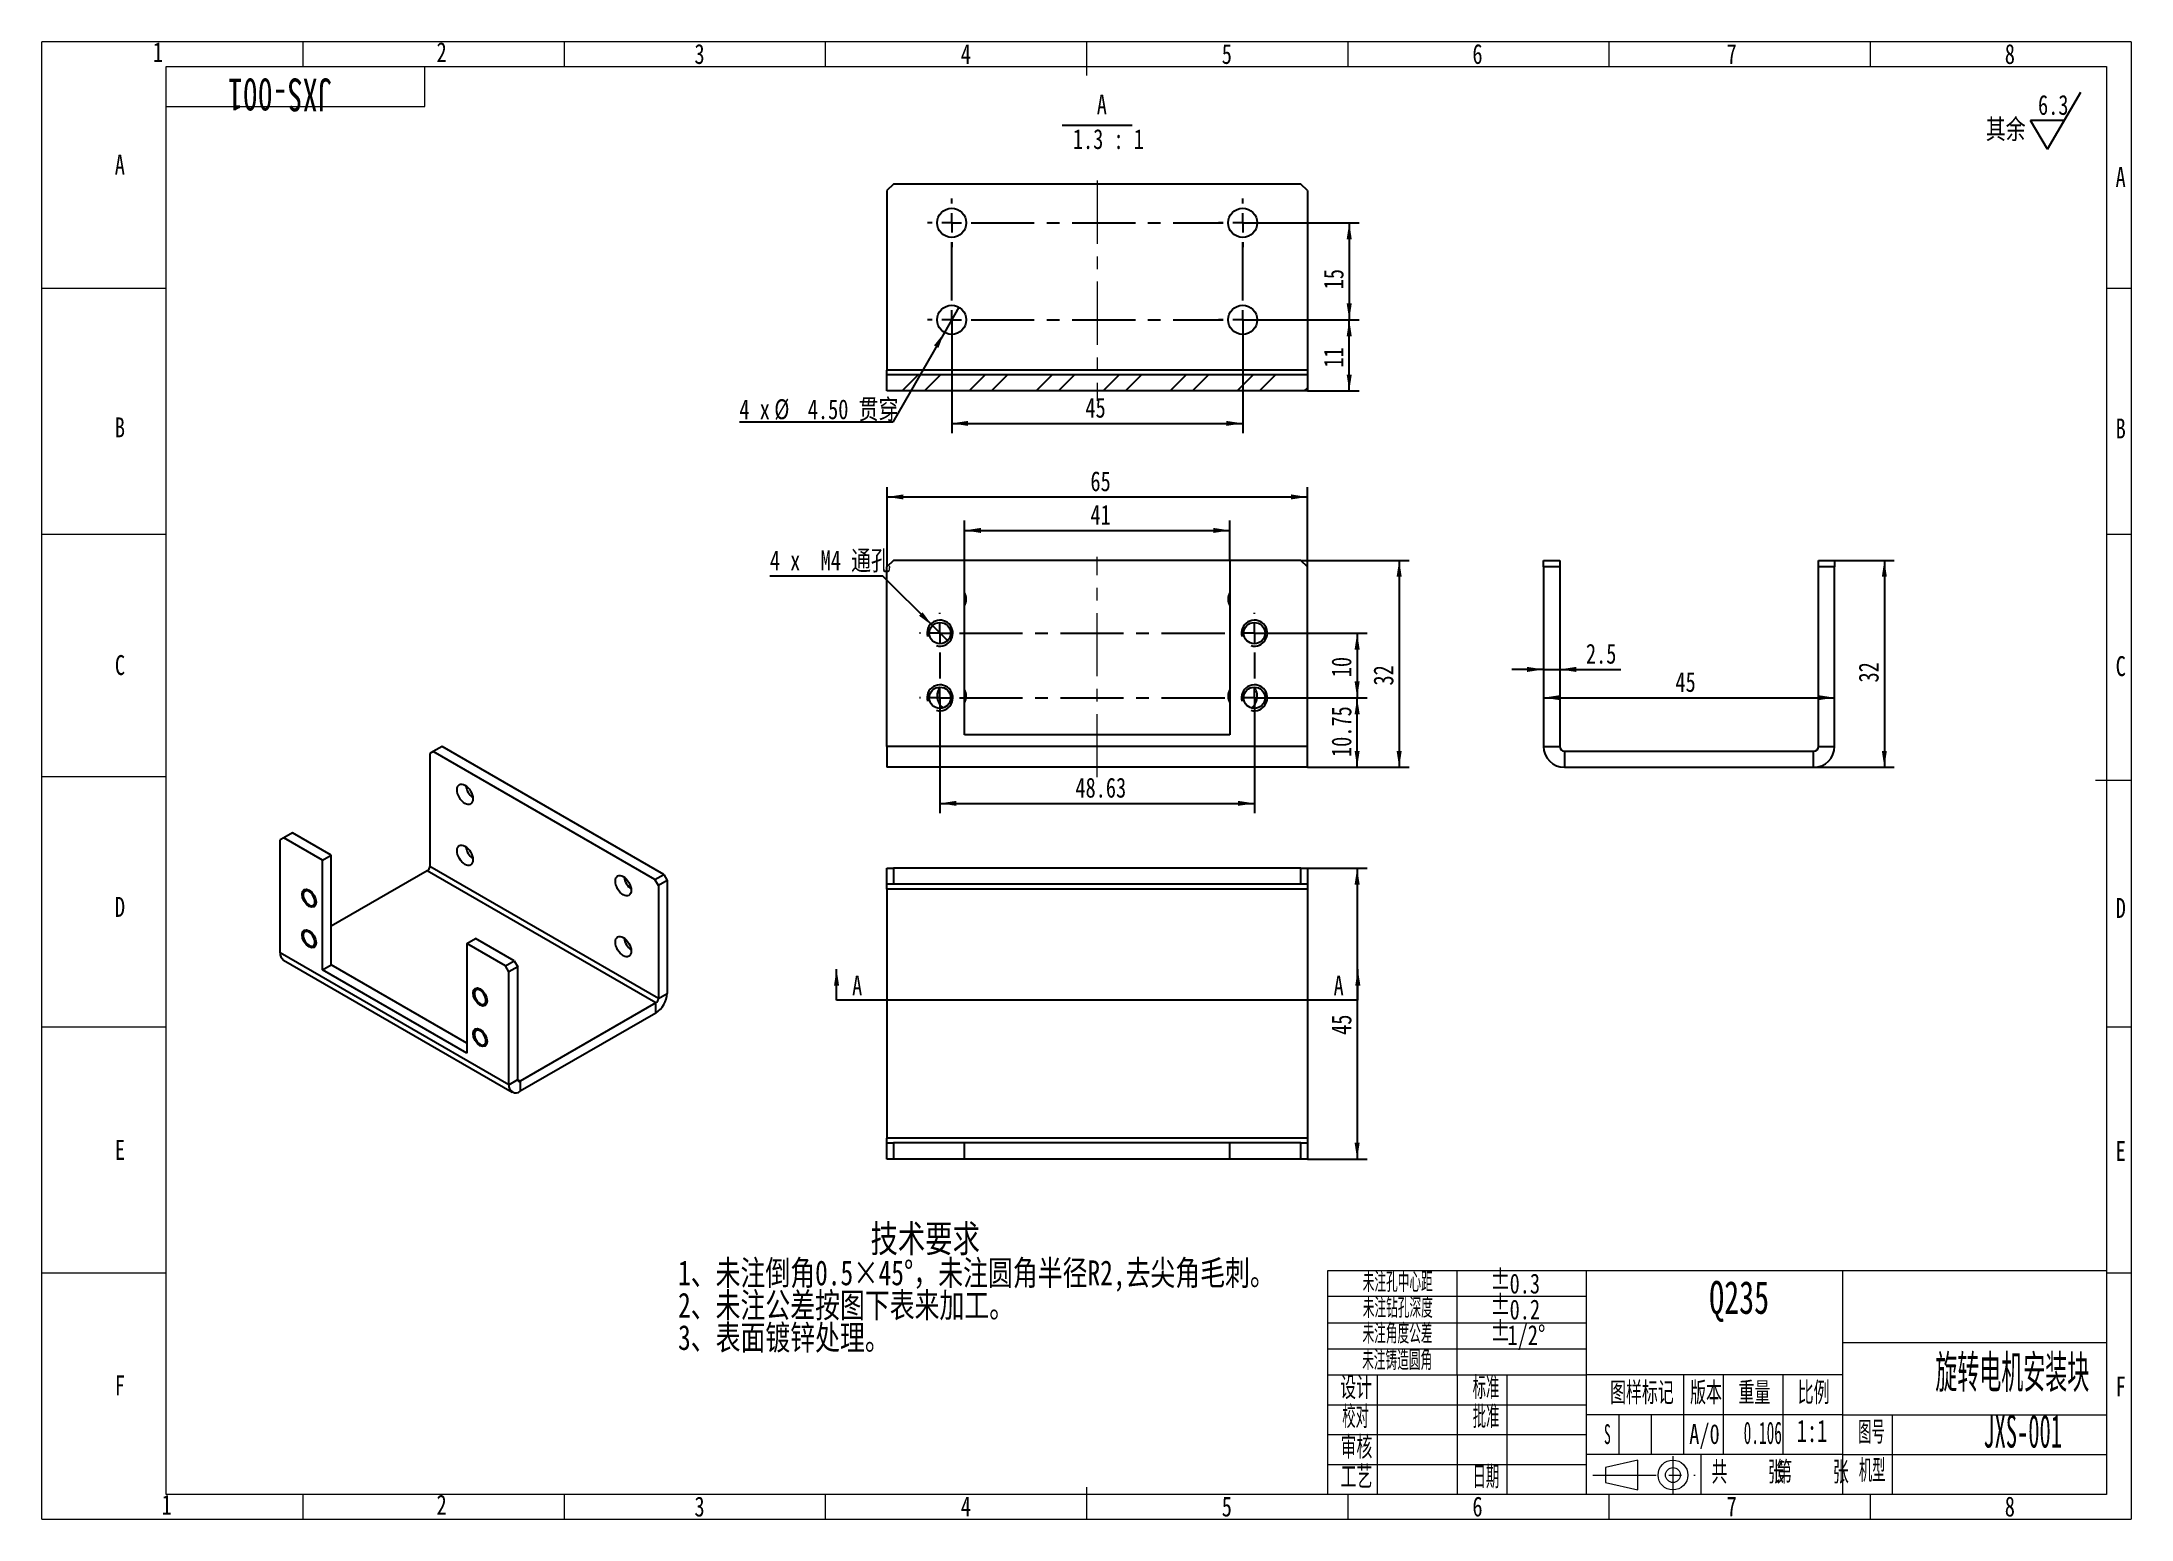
# Model space of a CAD drawing. Header units: millimetres. Extents: x 0 to 420, y 0 to 297.
import ezdxf

# ---------------------------------------------------------------- set-up
doc = ezdxf.new("R2010")
doc.units = ezdxf.units.MM
doc.linetypes.add('CENTERX2', pattern=[20.32, 12.7, -2.54, 2.54, -2.54])
for name, color, linetype in [('02', 1, 'Continuous'), ('05', 4, 'CENTERX2'), ('06', 5, 'Continuous'), ('12', 3, 'Continuous')]:
    doc.layers.add(name, color=color, linetype=linetype)
doc.styles.add('SLDTEXTSTYLE0', font='HYSWLONGFANGSONG.TTF', dxfattribs={"bigfont": 'bigfont'})
doc.styles.add('SLDTEXTSTYLE1', font='HYSWLONGFANGSONG.TTF')
doc.styles.add('SLDTEXTSTYLE2', font='仿宋_GB2312', dxfattribs={"width": 0.67})
doc.styles.add('SLDTEXTSTYLE3', font='HYSWLONGFANGSONG.TTF', dxfattribs={"width": 0.67, "bigfont": 'bigfont'})
doc.styles.add('SLDTEXTSTYLE4', font='HYSWLONGFANGSONG.TTF', dxfattribs={"width": 0.67})
doc.styles.add('SLDTEXTSTYLE5', font='HYSWLONGFANGSONG.TTF', dxfattribs={"width": 0.67})
doc.styles.add('SLDTEXTSTYLE6', font='HYSWLONGFANGSONG.TTF', dxfattribs={"width": 0.8, "bigfont": 'bigfont'})
doc.styles.add('SLDTEXTSTYLE7', font='仿宋_GB2312', dxfattribs={"width": 0.67})
doc.dimstyles.new('SLDDIMSTYLE0', dxfattribs={"dimtxt": 4, "dimasz": 3.302, "dimexe": 0, "dimexo": 0.0625, "dimgap": 1, "dimtad": 2, "dimlfac": 0.769231, "dimrnd": 1e-09, "dimzin": 12, "dimdsep": 46, "dimtxsty": 'SLDTEXTSTYLE1', "dimsah": 1, "dimcen": 0.09, "dimadec": 0, "dimazin": 3, "dimtfac": 1, "dimtofl": 0, "dimtmove": 0, "dimatfit": 3, "dimfxl": 0, "dimfrac": 2, "dimtolj": 1, "dimtzin": 12, "dimarcsym": 0})
doc.dimstyles.new('SLDDIMSTYLE1', dxfattribs={"dimtxt": 4, "dimasz": 3.302, "dimexe": 0, "dimexo": 0.0625, "dimgap": 1, "dimtad": 0, "dimtih": 1, "dimtoh": 1, "dimdec": 0, "dimlfac": 0.769231, "dimrnd": 1e-09, "dimzin": 12, "dimdsep": 46, "dimtxsty": 'SLDTEXTSTYLE1', "dimblk1": 'NONE', "dimsah": 1, "dimcen": 0, "dimadec": 0, "dimazin": 3, "dimtfac": 1, "dimtmove": 0, "dimatfit": 3, "dimldrblk": 'NONE', "dimfxl": 0, "dimfrac": 2, "dimtolj": 1, "dimtzin": 12, "dimarcsym": 0})
doc.dimstyles.new('SLDDIMSTYLE2', dxfattribs={"dimtxt": 4, "dimasz": 3.302, "dimexe": 0, "dimexo": 0.0625, "dimgap": 1, "dimtad": 2, "dimlfac": 0.769231, "dimrnd": 1e-09, "dimzin": 12, "dimdsep": 46, "dimtxsty": 'SLDTEXTSTYLE1', "dimsah": 1, "dimcen": 0.09, "dimadec": 0, "dimazin": 3, "dimtfac": 1, "dimtmove": 0, "dimatfit": 0, "dimfxl": 0, "dimfrac": 2, "dimtolj": 1, "dimtzin": 12, "dimarcsym": 0})

# ---------------------------------------------------------------- blocks, each defined once
blk = doc.blocks.new('块2')
at = {"color": 7, "linetype": 'CENTERX2', "lineweight": 0}
for p, q in [((272.1, 13.04), (272.1, 5.42)), ((256.01, 9.24), (276.57, 9.24))]:
    blk.add_line(p, q, dxfattribs=at)
at = {"color": 7, "linetype": 'Continuous', "lineweight": 15}
for p, q in [((265.02, 12.24), (258.52, 10.74)), ((258.52, 10.74), (258.52, 7.74)), ((265.02, 6.24), (265.02, 12.24)), ((258.52, 7.74), (265.02, 6.24))]:
    blk.add_line(p, q, dxfattribs=at)
at = {"color": 7, "linetype": 'Continuous', "lineweight": 0}
for radius in [3, 1.5]:
    blk.add_circle((272.1, 9.24), radius, dxfattribs=at)
blk = doc.blocks.new('SW_NOTE_0')
at = {"layer": '12', "color": 0, "attachment_point": 1, "style": 'SLDTEXTSTYLE0'}
for s, insert, char_height in [(' \\M+18B5A术\\M+19776\\M+18B81', (0, 7.09), 5.5), ('1\\M+18141\\M+196A2\\M+1928D\\M+1937C\\M+18A700.5\\M+1817E45\\M+1818B\\M+18143\\M+196A2\\M+1928D圆\\M+18A70\\M+194BC\\M+18C61R2,\\M+18B8E\\M+190EB\\M+18A70\\M+196D1\\M+18E68\\M+18142', (-35.88, -0.05), 5), ('2\\M+18141\\M+196A2\\M+1928D\\M+18CF6\\M+18DB7\\M+188C2图\\M+189BA\\M+1955C\\M+19788\\M+189C1\\M+18D48\\M+18142', (-35.88, -6.55), 5), ('3\\M+18141\\M+1955C\\M+196CA镀锌处\\M+1979D\\M+18142', (-35.88, -13.05), 5)]:
    blk.add_mtext(s, dxfattribs=dict(at, insert=insert, char_height=char_height))
blk = doc.blocks.new('SW_SFSYMBOL_0')
at = {"layer": '12', "color": 0}
for p, q in [((1.88, -5.71), (8.63, 5.71)), ((1.88, -5.71), (-1.49, 0)), ((5.25, 0), (-1.49, 0))]:
    blk.add_line(p, q, dxfattribs=at)
at = {"layer": '12', "color": 0, "insert": (0, 5.16), "char_height": 4, "attachment_point": 1, "style": 'SLDTEXTSTYLE1'}
blk.add_mtext('6.3', dxfattribs=at)
blk = doc.blocks.new('_D')
at = {"layer": '12'}
for p, q in [((180.54, 165.13), (180.54, 141.9)), ((243.76, 165.13), (243.76, 141.9)), ((180.54, 143.9), (243.76, 143.9))]:
    blk.add_line(p, q, dxfattribs=at)
for points in [[(180.54, 143.9), (183.84, 143.4), (183.84, 144.41)], [(243.76, 143.9), (240.46, 144.41), (240.46, 143.4)]]:
    blk.add_solid(points, dxfattribs=at)
at = {"layer": '12', "insert": (207.77, 149.06), "char_height": 4, "attachment_point": 1, "style": 'SLDTEXTSTYLE1'}
blk.add_mtext('48.63', dxfattribs=at)
blk = doc.blocks.new('_D_1')
at = {"layer": '12'}
for p, q in [((185.5, 192.75), (185.5, 200.77)), ((185.5, 198.77), (238.8, 198.77)), ((238.8, 192.75), (238.8, 200.77))]:
    blk.add_line(p, q, dxfattribs=at)
for points in [[(185.5, 198.77), (188.8, 198.26), (188.8, 199.28)], [(238.8, 198.77), (235.5, 199.28), (235.5, 198.26)]]:
    blk.add_solid(points, dxfattribs=at)
at = {"layer": '12', "insert": (210.79, 203.92), "char_height": 4, "attachment_point": 1, "style": 'SLDTEXTSTYLE1'}
blk.add_mtext('41', dxfattribs=at)
blk = doc.blocks.new('_D_2')
at = {"layer": '12'}
for p, q in [((169.9, 191.45), (169.9, 207.5)), ((254.4, 191.45), (254.4, 207.5)), ((169.9, 205.5), (254.4, 205.5))]:
    blk.add_line(p, q, dxfattribs=at)
for points in [[(169.9, 205.5), (173.2, 205), (173.2, 206.01)], [(254.4, 205.5), (251.1, 206.01), (251.1, 205)]]:
    blk.add_solid(points, dxfattribs=at)
at = {"layer": '12', "insert": (210.79, 210.66), "char_height": 4, "attachment_point": 1, "style": 'SLDTEXTSTYLE1'}
blk.add_mtext('65', dxfattribs=at)
blk = doc.blocks.new('_D_3')
at = {"layer": '12'}
for p, q in [((243.76, 165.13), (266.4, 165.13)), ((264.4, 151.15), (264.4, 165.13)), ((254.4, 151.15), (266.4, 151.15))]:
    blk.add_line(p, q, dxfattribs=at)
for points in [[(264.4, 165.13), (263.89, 161.82), (264.91, 161.82)], [(264.4, 151.15), (264.91, 154.45), (263.89, 154.45)]]:
    blk.add_solid(points, dxfattribs=at)
at = {"layer": '12', "insert": (259.24, 153.22), "char_height": 4, "attachment_point": 1, "rotation": 90, "style": 'SLDTEXTSTYLE1'}
blk.add_mtext('10.75', dxfattribs=at)
blk = doc.blocks.new('_D_4')
at = {"layer": '12'}
for p, q in [((243.76, 178.13), (266.4, 178.13)), ((264.4, 178.13), (264.4, 165.13)), ((243.76, 165.13), (266.4, 165.13))]:
    blk.add_line(p, q, dxfattribs=at)
for points in [[(264.4, 178.13), (263.89, 174.82), (264.91, 174.82)], [(264.4, 165.13), (264.91, 168.43), (263.89, 168.43)]]:
    blk.add_solid(points, dxfattribs=at)
at = {"layer": '12', "insert": (259.24, 169.26), "char_height": 4, "attachment_point": 1, "rotation": 90, "style": 'SLDTEXTSTYLE1'}
blk.add_mtext('10', dxfattribs=at)
blk = doc.blocks.new('_D_5')
at = {"layer": '12'}
for p, q in [((253.1, 192.75), (274.85, 192.75)), ((272.85, 192.75), (272.85, 151.15)), ((254.4, 151.15), (274.85, 151.15))]:
    blk.add_line(p, q, dxfattribs=at)
for points in [[(272.85, 192.75), (272.34, 189.45), (273.36, 189.45)], [(272.85, 151.15), (273.36, 154.45), (272.34, 154.45)]]:
    blk.add_solid(points, dxfattribs=at)
at = {"layer": '12', "insert": (267.69, 167.59), "char_height": 4, "attachment_point": 1, "rotation": 90, "style": 'SLDTEXTSTYLE1'}
blk.add_mtext('32', dxfattribs=at)
blk = doc.blocks.new('_D_6')
at = {"layer": '12'}
for p, q in [((169.06, 189.59), (146.35, 189.59)), ((179.02, 179.64), (169.06, 189.59)), ((182.06, 176.61), (179.02, 179.64))]:
    blk.add_line(p, q, dxfattribs=at)
blk.add_solid([(179.02, 179.64), (177.04, 182.33), (176.33, 181.62)], dxfattribs=at)
at = {"layer": '12', "insert": (146.35, 194.74), "char_height": 4, "attachment_point": 1, "style": 'SLDTEXTSTYLE0'}
blk.add_mtext('4 x  M4 \\M+192CA\\M+18D45', dxfattribs=at)
blk = doc.blocks.new('_NONE')
blk = doc.blocks.new('SW_CENTERMARKSYMBOL_0')
at = {"layer": '05', "color": 0}
for p, q in [((0, 0), (-1.95, 0)), ((0, 3.9), (0, 4.095)), ((0, 0), (0, 1.95)), ((0, 0), (1.95, 0)), ((0, 0), (0, -1.95)), ((3.9, 0), (59.319, 0)), ((63.219, 0), (61.269, 0)), ((63.219, 3.9), (63.219, 4.095)), ((63.219, 0), (63.219, 1.95)), ((63.219, 0), (65.169, 0)), ((63.219, 0), (63.219, -1.95)), ((67.119, 0), (67.314, 0)), ((-3.9, 0), (-4.095, 0)), ((0, -3.9), (0, -9.1)), ((63.219, -3.9), (63.219, -9.1)), ((0, -13), (0, -11.05)), ((63.219, -13), (63.219, -11.05)), ((-3.9, -13), (-4.095, -13)), ((0, -13), (-1.95, -13)), ((0, -13), (1.95, -13)), ((0, -13), (0, -14.95)), ((3.9, -13), (59.319, -13)), ((63.219, -13), (61.269, -13)), ((63.219, -13), (65.169, -13)), ((63.219, -13), (63.219, -14.95)), ((67.119, -13), (67.314, -13)), ((0, -16.9), (0, -17.095)), ((63.219, -16.9), (63.219, -17.095))]:
    blk.add_line(p, q, dxfattribs=at)
blk = doc.blocks.new('_D_7')
at = {"layer": '12'}
for p, q in [((254.4, 130.88), (266.4, 130.88)), ((264.4, 130.88), (264.4, 72.38)), ((254.4, 72.38), (266.4, 72.38))]:
    blk.add_line(p, q, dxfattribs=at)
for points in [[(264.4, 130.88), (263.89, 127.58), (264.91, 127.58)], [(264.4, 72.38), (264.91, 75.69), (263.89, 75.69)]]:
    blk.add_solid(points, dxfattribs=at)
at = {"layer": '12', "insert": (259.24, 97.36, -20.8), "char_height": 4, "attachment_point": 1, "rotation": 90, "style": 'SLDTEXTSTYLE1'}
blk.add_mtext('45', dxfattribs=at)
blk = doc.blocks.new('_D_8')
at = {"layer": '12'}
for p, q in [((241.4, 241.1), (264.81, 241.1)), ((262.81, 226.8), (262.81, 241.1)), ((254.4, 226.8), (264.81, 226.8))]:
    blk.add_line(p, q, dxfattribs=at)
for points in [[(262.81, 241.1), (262.3, 237.8), (263.32, 237.8)], [(262.81, 226.8), (263.32, 230.1), (262.3, 230.1)]]:
    blk.add_solid(points, dxfattribs=at)
at = {"layer": '12', "insert": (257.66, 231.5, 15.98), "char_height": 4, "attachment_point": 1, "rotation": 90, "style": 'SLDTEXTSTYLE1'}
blk.add_mtext('11', dxfattribs=at)
blk = doc.blocks.new('_D_9')
at = {"layer": '12'}
for p, q in [((241.4, 260.6), (264.81, 260.6)), ((262.81, 260.6), (262.81, 241.1)), ((241.4, 241.1), (264.81, 241.1))]:
    blk.add_line(p, q, dxfattribs=at)
for points in [[(262.81, 260.6), (262.3, 257.3), (263.32, 257.3)], [(262.81, 241.1), (263.32, 244.4), (262.3, 244.4)]]:
    blk.add_solid(points, dxfattribs=at)
at = {"layer": '12', "insert": (257.66, 247.24, 15.98), "char_height": 4, "attachment_point": 1, "rotation": 90, "style": 'SLDTEXTSTYLE1'}
blk.add_mtext('15', dxfattribs=at)
blk = doc.blocks.new('_D_10')
at = {"layer": '12'}
for p, q in [((182.9, 241.1), (182.9, 218.29)), ((241.4, 241.1), (241.4, 218.29)), ((182.9, 220.29), (241.4, 220.29))]:
    blk.add_line(p, q, dxfattribs=at)
for points in [[(182.9, 220.29), (186.2, 219.78), (186.2, 220.79)], [(241.4, 220.29), (238.1, 220.79), (238.1, 219.78)]]:
    blk.add_solid(points, dxfattribs=at)
at = {"layer": '12', "insert": (209.78, 225.44, 15.98), "char_height": 4, "attachment_point": 1, "style": 'SLDTEXTSTYLE1'}
blk.add_mtext('45', dxfattribs=at)
blk = doc.blocks.new('_D_11')
at = {"layer": '12'}
for p, q in [((184.36, 243.64), (181.44, 238.57)), ((181.44, 238.57), (171.04, 220.54)), ((171.04, 220.54), (140.23, 220.54))]:
    blk.add_line(p, q, dxfattribs=at)
blk.add_solid([(181.44, 238.57), (179.35, 235.96), (180.23, 235.45)], dxfattribs=at)
at = {"layer": '12', "char_height": 4, "attachment_point": 1}
for s, insert, style in [('4 x ', (140.23, 225.13, 15.98), 'SLDTEXTSTYLE1'), ('%%c', (147.24, 225.14, 15.98), 'SLDTEXTSTYLE1'), (' 4.50 贯\\M+190FA', (151.94, 225.13, 15.98), 'SLDTEXTSTYLE0')]:
    blk.add_mtext(s, dxfattribs=dict(at, insert=insert, style=style))
blk = doc.blocks.new('SW_NOTE_1')
at = {"layer": '12', "color": 0}
blk.add_line((-6.14, -0.98), (7.89, -0.98), dxfattribs=at)
at = {"layer": '12', "color": 0, "char_height": 4, "attachment_point": 2, "style": 'SLDTEXTSTYLE1'}
for s, insert in [('A', (1.81, 5.16)), (' 1.3 : 1', (2.11, -1.78))]:
    blk.add_mtext(s, dxfattribs=dict(at, insert=insert))
blk = doc.blocks.new('SW_CENTERMARKSYMBOL_1')
at = {"layer": '05', "color": 0}
for p, q in [((0, 3.9), (0, 4.875)), ((-3.9, 0), (-4.875, 0)), ((0, 0), (-1.95, 0)), ((0, 0), (0, 1.95)), ((0, 0), (0, -1.95)), ((0, 0), (1.95, 0)), ((3.9, 0), (4.875, 0)), ((0, -3.9), (0, -4.875))]:
    blk.add_line(p, q, dxfattribs=at)
blk = doc.blocks.new('SW_CENTERMARKSYMBOL_2')
at = {"layer": '05', "color": 0}
for p, q in [((0, 3.9), (0, 4.875)), ((-3.9, 0), (-4.875, 0)), ((0, 0), (-1.95, 0)), ((0, 0), (0, 1.95)), ((0, 0), (0, -1.95)), ((0, 0), (1.95, 0)), ((3.9, 0), (4.875, 0)), ((0, -3.9), (0, -4.875))]:
    blk.add_line(p, q, dxfattribs=at)
blk = doc.blocks.new('SW_CENTERMARKSYMBOL_3')
at = {"layer": '05', "color": 0}
for p, q in [((0, 3.9), (0, 4.875)), ((-3.9, 0), (-4.875, 0)), ((0, 0), (-1.95, 0)), ((0, 0), (0, 1.95)), ((0, 0), (0, -1.95)), ((0, 0), (1.95, 0)), ((3.9, 0), (4.875, 0)), ((0, -3.9), (0, -4.875))]:
    blk.add_line(p, q, dxfattribs=at)
blk = doc.blocks.new('SW_CENTERMARKSYMBOL_4')
at = {"layer": '05', "color": 0}
for p, q in [((0, 3.9), (0, 4.875)), ((-3.9, 0), (-4.875, 0)), ((0, 0), (-1.95, 0)), ((0, 0), (0, 1.95)), ((0, 0), (0, -1.95)), ((0, 0), (1.95, 0)), ((3.9, 0), (4.875, 0)), ((0, -3.9), (0, -4.875))]:
    blk.add_line(p, q, dxfattribs=at)
blk = doc.blocks.new('SW_CENTERMARKSYMBOL_5')
at = {"layer": '05', "color": 0}
for p, q in [((0, 23.4), (0, 24.375)), ((0, 19.5), (0, 21.45)), ((58.5, 23.4), (58.5, 24.375)), ((58.5, 19.5), (58.5, 21.45)), ((-3.9, 19.5), (-4.875, 19.5)), ((0, 19.5), (-1.95, 19.5)), ((0, 19.5), (0, 17.55)), ((0, 19.5), (1.95, 19.5)), ((3.9, 19.5), (54.6, 19.5)), ((58.5, 19.5), (56.55, 19.5)), ((58.5, 19.5), (58.5, 17.55)), ((58.5, 19.5), (60.45, 19.5)), ((62.4, 19.5), (63.375, 19.5)), ((0, 3.9), (0, 15.6)), ((58.5, 3.9), (58.5, 15.6)), ((-3.9, 0), (-4.875, 0)), ((0, 0), (-1.95, 0)), ((0, 0), (0, 1.95)), ((0, 0), (0, -1.95)), ((0, 0), (1.95, 0)), ((3.9, 0), (54.6, 0)), ((58.5, 0), (56.55, 0)), ((58.5, 0), (58.5, 1.95)), ((58.5, 0), (58.5, -1.95)), ((58.5, 0), (60.45, 0)), ((62.4, 0), (63.375, 0)), ((0, -3.9), (0, -4.875)), ((58.5, -3.9), (58.5, -4.875))]:
    blk.add_line(p, q, dxfattribs=at)
blk = doc.blocks.new('_D_12')
at = {"layer": '12'}
blk.add_line((301.88, 165.15), (360.38, 165.15), dxfattribs=at)
for points in [[(301.88, 165.15), (305.18, 164.64), (305.18, 165.66)], [(360.38, 165.15), (357.07, 165.66), (357.07, 164.64)]]:
    blk.add_solid(points, dxfattribs=at)
at = {"layer": '12', "insert": (328.38, 170.31), "char_height": 4, "attachment_point": 1, "style": 'SLDTEXTSTYLE1'}
blk.add_mtext('45', dxfattribs=at)
blk = doc.blocks.new('_D_13')
at = {"layer": '12'}
for p, q in [((301.88, 170.83), (295.53, 170.83)), ((301.88, 170.83), (305.13, 170.83)), ((305.13, 170.83), (317.4, 170.83))]:
    blk.add_line(p, q, dxfattribs=at)
for points in [[(301.88, 170.83), (298.57, 171.34), (298.57, 170.32)], [(305.13, 170.83), (308.43, 170.32), (308.43, 171.34)]]:
    blk.add_solid(points, dxfattribs=at)
at = {"layer": '12', "insert": (310.39, 175.99), "char_height": 4, "attachment_point": 1, "style": 'SLDTEXTSTYLE1'}
blk.add_mtext('2.5', dxfattribs=at)
blk = doc.blocks.new('_D_14')
at = {"layer": '12'}
for p, q in [((360.38, 192.75), (372.38, 192.75)), ((370.38, 192.75), (370.38, 151.15)), ((356.17, 151.15), (372.38, 151.15))]:
    blk.add_line(p, q, dxfattribs=at)
for points in [[(370.38, 192.75), (369.87, 189.45), (370.88, 189.45)], [(370.38, 151.15), (370.88, 154.45), (369.87, 154.45)]]:
    blk.add_solid(points, dxfattribs=at)
at = {"layer": '12', "insert": (365.22, 168.2), "char_height": 4, "attachment_point": 1, "rotation": 90, "style": 'SLDTEXTSTYLE1'}
blk.add_mtext('32', dxfattribs=at)

msp = doc.modelspace()

# ---------------------------------------------------------------- hatches: boundary and pattern name
at = {"layer": '02'}
h = msp.add_hatch(dxfattribs=at)
h.set_pattern_fill('ANSI32', color=256, style=0)
h.paths.add_polyline_path([(169.898, 226.802), (254.398, 226.802), (254.398, 230.052), (169.898, 230.052)], flags=0)

# ---------------------------------------------------------------- linework, layer by layer
at = {"color": 7, "linetype": 'CENTERX2', "lineweight": 0, "true_color": 0xffffff}
for p, q in [((212.148, 269.102), (212.148, 224.802)), ((212.148, 149.151), (212.148, 193.451))]:
    msp.add_line(p, q, dxfattribs=at)
for p, q in [((171.198, 268.402), (169.898, 267.102)), ((169.898, 267.102), (169.898, 231.01)), ((253.098, 268.402), (171.198, 268.402)), ((254.398, 267.102), (253.098, 268.402)), ((254.398, 267.102), (254.398, 231.01)), ((254.398, 231.01), (169.898, 231.01)), ((169.898, 230.052), (169.898, 231.01)), ((254.398, 231.01), (254.398, 230.052)), ((254.398, 230.052), (169.898, 230.052)), ((169.898, 226.802), (169.898, 230.052)), ((254.398, 226.802), (169.898, 226.802)), ((254.398, 230.052), (254.398, 226.802)), ((171.198, 192.751), (169.898, 191.451)), ((169.898, 155.359), (169.898, 191.451)), ((185.498, 192.751), (171.198, 192.751)), ((185.498, 157.651), (185.498, 192.751)), ((238.798, 192.751), (185.498, 192.751)), ((253.098, 192.751), (238.798, 192.751)), ((238.798, 192.751), (238.798, 157.651)), ((254.398, 191.451), (253.098, 192.751)), ((254.398, 155.359), (254.398, 191.451)), ((301.875, 191.451), (301.875, 192.751)), ((301.875, 192.751), (305.125, 192.751)), ((305.125, 191.451), (301.875, 191.451)), ((301.875, 191.451), (301.875, 155.359)), ((305.125, 192.751), (305.125, 191.451)), ((305.125, 191.451), (305.125, 155.359)), ((357.125, 191.451), (357.125, 192.751)), ((357.125, 192.751), (360.375, 192.751)), ((360.375, 191.451), (357.125, 191.451)), ((357.125, 155.359), (357.125, 191.451)), ((360.375, 192.751), (360.375, 191.451)), ((360.375, 155.359), (360.375, 191.451)), ((238.798, 157.651), (185.498, 157.651)), ((78.698, 154.304), (77.991, 153.896)), ((77.991, 153.896), (77.991, 131.226)), ((80.466, 155.325), (78.698, 154.304)), ((123.246, 128.588), (78.698, 154.304)), ((125.014, 129.608), (80.466, 155.325)), ((254.398, 155.359), (169.898, 155.359)), ((169.898, 155.359), (169.898, 151.151)), ((254.398, 151.151), (254.398, 155.359)), ((301.875, 155.359), (305.125, 155.359)), ((306.083, 154.401), (306.083, 151.151)), ((306.083, 154.401), (356.168, 154.401)), ((356.168, 151.151), (356.168, 154.401)), ((357.125, 155.359), (360.375, 155.359)), ((254.398, 151.151), (169.898, 151.151)), ((306.083, 151.151), (356.168, 151.151)), ((48.646, 136.956), (47.939, 136.547)), ((47.939, 113.877), (47.939, 136.547)), ((50.414, 137.976), (48.646, 136.956)), ((56.424, 132.465), (48.646, 136.956)), ((58.192, 133.486), (50.414, 137.976)), ((56.424, 132.465), (58.192, 133.486)), ((56.424, 110.419), (56.424, 132.465)), ((58.192, 111.439), (58.192, 133.486)), ((77.47, 130.324), (58.192, 119.195)), ((123.432, 103.791), (77.47, 130.324)), ((123.953, 104.693), (77.991, 131.226)), ((169.898, 127.634), (169.898, 130.884)), ((169.898, 130.884), (171.198, 130.884)), ((171.198, 130.884), (171.198, 127.634)), ((253.098, 130.884), (171.198, 130.884)), ((253.098, 127.634), (253.098, 130.884)), ((253.098, 130.884), (254.398, 130.884)), ((254.398, 130.884), (254.398, 127.634)), ((123.246, 128.588), (125.014, 129.608)), ((123.953, 127.363), (123.246, 128.588)), ((125.721, 128.383), (123.953, 127.363)), ((123.953, 127.363), (123.953, 104.693)), ((125.014, 129.608), (125.721, 128.383)), ((125.721, 128.383), (125.721, 105.713)), ((171.198, 127.634), (169.898, 127.634)), ((169.898, 126.676), (169.898, 127.634)), ((254.398, 126.676), (169.898, 126.676)), ((169.898, 126.676), (169.898, 76.591)), ((253.098, 127.634), (171.198, 127.634)), ((254.398, 127.634), (253.098, 127.634)), ((254.398, 127.634), (254.398, 126.676)), ((254.398, 126.676), (254.398, 76.591)), ((93.901, 87.344), (47.939, 113.877)), ((85.416, 115.729), (87.183, 116.75)), ((85.416, 115.729), (85.416, 93.682)), ((93.194, 111.239), (85.416, 115.729)), ((94.961, 112.259), (87.183, 116.75)), ((48.609, 112.396), (94.571, 85.862)), ((56.424, 110.419), (58.192, 111.439)), ((85.416, 93.682), (56.424, 110.419)), ((85.416, 95.724), (58.192, 111.439)), ((93.194, 111.239), (94.961, 112.259)), ((93.901, 110.014), (93.194, 111.239)), ((95.669, 111.035), (93.901, 110.014)), ((93.901, 87.344), (93.901, 110.014)), ((94.961, 112.259), (95.669, 111.035)), ((95.669, 88.365), (95.669, 111.035)), ((123.953, 104.693), (125.721, 105.713)), ((123.432, 103.791), (96.189, 88.064)), ((123.432, 101.749), (96.189, 86.023)), ((123.432, 101.749), (123.432, 103.791)), ((93.901, 87.344), (95.669, 88.365)), ((96.189, 88.064), (95.669, 88.365)), ((96.189, 88.064), (96.189, 86.023)), ((254.398, 76.591), (169.898, 76.591)), ((169.898, 75.634), (169.898, 76.591)), ((169.898, 72.384), (169.898, 75.634)), ((169.898, 75.634), (171.198, 75.634)), ((171.198, 75.634), (171.198, 72.384)), ((185.498, 75.634), (171.198, 75.634)), ((185.498, 72.384), (185.498, 75.634)), ((238.798, 75.634), (185.498, 75.634)), ((238.798, 72.384), (238.798, 75.634)), ((253.098, 75.634), (238.798, 75.634)), ((253.098, 72.384), (253.098, 75.634)), ((253.098, 75.634), (254.398, 75.634)), ((254.398, 76.591), (254.398, 75.634)), ((254.398, 75.634), (254.398, 72.384)), ((171.198, 72.384), (169.898, 72.384)), ((185.498, 72.384), (171.198, 72.384)), ((238.798, 72.384), (185.498, 72.384)), ((253.098, 72.384), (238.798, 72.384)), ((254.398, 72.384), (253.098, 72.384))]:
    msp.add_line(p, q)
at = {"flags": 128}
for points in [[(83.471, 146.65), (83.502, 146.991), (83.592, 147.283), (83.739, 147.516), (83.937, 147.68), (84.178, 147.769), (84.453, 147.78), (84.752, 147.712), (85.062, 147.569), (85.372, 147.354), (85.671, 147.077), (85.946, 146.749), (86.187, 146.381), (86.385, 145.988), (86.532, 145.586), (86.622, 145.189), (86.653, 144.813), (86.622, 144.472), (86.532, 144.18), (86.385, 143.947), (86.187, 143.783), (85.946, 143.693), (85.671, 143.682), (85.372, 143.75), (85.062, 143.894), (84.752, 144.109), (84.453, 144.385), (84.178, 144.714), (83.937, 145.082), (83.739, 145.474), (83.592, 145.877), (83.502, 146.274), (83.471, 146.65)], [(83.471, 134.402), (83.502, 134.742), (83.592, 135.035), (83.739, 135.268), (83.937, 135.432), (84.178, 135.521), (84.453, 135.532), (84.752, 135.464), (85.062, 135.32), (85.372, 135.106), (85.671, 134.829), (85.946, 134.501), (86.187, 134.133), (86.385, 133.74), (86.532, 133.338), (86.622, 132.941), (86.653, 132.565), (86.622, 132.224), (86.532, 131.932), (86.385, 131.699), (86.187, 131.535), (85.946, 131.445), (85.671, 131.434), (85.372, 131.502), (85.062, 131.646), (84.752, 131.86), (84.453, 132.137), (84.178, 132.466), (83.937, 132.834), (83.739, 133.226), (83.592, 133.629), (83.502, 134.026), (83.471, 134.402)], [(54.893, 124.163), (54.862, 124.492), (54.769, 124.839), (54.62, 125.187), (54.423, 125.515), (54.189, 125.807), (53.929, 126.047), (53.659, 126.221), (53.392, 126.321), (53.143, 126.34), (52.926, 126.279), (52.752, 126.14), (52.63, 125.93), (52.568, 125.662), (52.568, 125.349), (52.63, 125.009), (52.752, 124.659), (52.926, 124.319), (53.143, 124.007), (53.392, 123.739), (53.659, 123.531), (53.929, 123.393), (54.189, 123.333), (54.423, 123.354), (54.62, 123.455), (54.769, 123.63), (54.862, 123.871), (54.893, 124.163)], [(115.291, 128.281), (115.321, 128.621), (115.412, 128.914), (115.559, 129.146), (115.757, 129.311), (115.998, 129.4), (116.273, 129.411), (116.571, 129.343), (116.882, 129.199), (117.192, 128.985), (117.491, 128.708), (117.766, 128.379), (118.007, 128.012), (118.205, 127.619), (118.352, 127.217), (118.442, 126.82), (118.473, 126.444), (118.442, 126.103), (118.352, 125.81), (118.205, 125.578), (118.007, 125.414), (117.766, 125.324), (117.491, 125.313), (117.192, 125.381), (116.882, 125.525), (116.571, 125.739), (116.273, 126.016), (115.998, 126.345), (115.757, 126.712), (115.559, 127.105), (115.412, 127.508), (115.321, 127.905), (115.291, 128.281)], [(54.893, 115.998), (54.862, 116.327), (54.769, 116.674), (54.62, 117.021), (54.423, 117.35), (54.189, 117.642), (53.929, 117.881), (53.659, 118.055), (53.392, 118.155), (53.143, 118.175), (52.926, 118.113), (52.752, 117.974), (52.63, 117.765), (52.568, 117.497), (52.568, 117.184), (52.63, 116.843), (52.752, 116.494), (52.926, 116.153), (53.143, 115.841), (53.392, 115.574), (53.659, 115.365), (53.929, 115.227), (54.189, 115.167), (54.423, 115.188), (54.62, 115.289), (54.769, 115.465), (54.862, 115.705), (54.893, 115.998)], [(115.291, 116.032), (115.321, 116.373), (115.412, 116.666), (115.559, 116.898), (115.757, 117.063), (115.998, 117.152), (116.273, 117.163), (116.571, 117.095), (116.882, 116.951), (117.192, 116.737), (117.491, 116.46), (117.766, 116.131), (118.007, 115.764), (118.205, 115.371), (118.352, 114.969), (118.442, 114.572), (118.473, 114.196), (118.442, 113.855), (118.352, 113.562), (118.205, 113.33), (118.007, 113.165), (117.766, 113.076), (117.491, 113.065), (117.192, 113.133), (116.882, 113.277), (116.571, 113.491), (116.273, 113.768), (115.998, 114.097), (115.757, 114.464), (115.559, 114.857), (115.412, 115.259), (115.321, 115.656), (115.291, 116.032)], [(89.28, 104.312), (89.248, 104.641), (89.156, 104.988), (89.007, 105.336), (88.81, 105.664), (88.575, 105.956), (88.316, 106.196), (88.045, 106.37), (87.779, 106.47), (87.53, 106.489), (87.313, 106.428), (87.138, 106.289), (87.017, 106.079), (86.954, 105.811), (86.954, 105.498), (87.017, 105.158), (87.138, 104.808), (87.313, 104.468), (87.53, 104.156), (87.779, 103.888), (88.045, 103.68), (88.316, 103.542), (88.575, 103.482), (88.81, 103.503), (89.007, 103.604), (89.156, 103.779), (89.248, 104.02), (89.28, 104.312)], [(89.28, 96.147), (89.248, 96.476), (89.156, 96.823), (89.007, 97.17), (88.81, 97.499), (88.575, 97.791), (88.316, 98.03), (88.045, 98.204), (87.779, 98.304), (87.53, 98.324), (87.313, 98.263), (87.138, 98.123), (87.017, 97.914), (86.954, 97.646), (86.954, 97.333), (87.017, 96.992), (87.138, 96.643), (87.313, 96.303), (87.53, 95.99), (87.779, 95.723), (88.045, 95.514), (88.316, 95.377), (88.575, 95.316), (88.81, 95.337), (89.007, 95.438), (89.156, 95.614), (89.248, 95.854), (89.28, 96.147)]]:
    msp.add_lwpolyline(points, dxfattribs=at)
for centre, radius in [((182.898, 260.602), 2.925), ((241.398, 260.602), 2.925), ((182.898, 241.102), 2.925), ((241.398, 241.102), 2.925), ((180.539, 178.126), 2.145), ((243.758, 178.126), 2.145), ((180.539, 165.126), 2.145), ((243.758, 165.126), 2.145)]:
    msp.add_circle(centre, radius)
for centre, radius, start, end in [((182.898, 184.951), 2.925, 332.73396, 27.26604), ((241.398, 184.951), 2.925, 152.73396, 180), ((241.398, 184.951), 2.925, 180, 207.26604), ((182.898, 165.451), 2.925, 141.54903, 180), ((182.898, 165.451), 2.925, 180, 234.13624), ((182.898, 165.451), 2.925, 332.73396, 27.26604), ((241.398, 165.451), 2.925, 152.73396, 180), ((241.398, 165.451), 2.925, 180, 207.26604), ((241.398, 165.451), 2.925, 305.86376, 38.45097), ((306.083, 155.359), 4.208, 180, 270), ((306.083, 155.359), 0.958, 180, 270), ((356.168, 155.359), 4.208, 270, 0), ((356.168, 155.359), 0.958, 270, 0), ((88.781, 147.878), 3.558, 186.96185, 233.03277), ((88.781, 135.63), 3.558, 186.96185, 233.03277), ((76.86, 131.278), 1.132, 302.60548, 357.39452), ((120.601, 129.509), 3.558, 186.96185, 233.03277), ((49.513, 113.697), 1.585, 173.46674, 235.22108), ((120.601, 117.261), 3.558, 186.96185, 233.03277), ((120.773, 105.927), 4.952, 302.4763, 357.5237), ((122.822, 104.744), 1.132, 302.60548, 357.39452), ((95.986, 88.313), 0.322, 170.78596, 309.20329), ((95.303, 87.13), 1.418, 171.31506, 308.67419)]:
    msp.add_arc(centre, radius, start, end)
at = {"layer": '02', "linetype": 'Continuous'}
for p, q in [((159.758, 104.334), (159.758, 110.584)), ((264.538, 104.334), (264.538, 110.584))]:
    msp.add_line(p, q, dxfattribs=at)
at = {"layer": '02'}
msp.add_line((264.538, 104.334), (159.758, 104.334), dxfattribs=at)
at = {"layer": '02', "flags": 128}
for points in [[(53.727, 123.204), (53.185, 123.64), (52.727, 124.259), (52.42, 124.966), (52.312, 125.653), (52.42, 126.216), (52.727, 126.569), (53.185, 126.658), (53.727, 126.47), (54.268, 126.033), (54.727, 125.414), (55.033, 124.707), (55.141, 124.02), (55.033, 123.457), (54.727, 123.105), (54.268, 123.015), (53.727, 123.204)], [(53.727, 115.038), (53.185, 115.475), (52.727, 116.094), (52.42, 116.801), (52.312, 117.488), (52.42, 118.05), (52.727, 118.403), (53.185, 118.492), (53.727, 118.304), (54.268, 117.868), (54.727, 117.249), (55.033, 116.542), (55.141, 115.855), (55.033, 115.292), (54.727, 114.939), (54.268, 114.85), (53.727, 115.038)], [(88.113, 103.353), (87.572, 103.789), (87.113, 104.408), (86.807, 105.115), (86.699, 105.802), (86.807, 106.365), (87.113, 106.718), (87.572, 106.807), (88.113, 106.619), (88.654, 106.182), (89.113, 105.563), (89.42, 104.856), (89.527, 104.169), (89.42, 103.606), (89.113, 103.254), (88.654, 103.165), (88.113, 103.353)], [(88.113, 95.187), (87.572, 95.624), (87.113, 96.243), (86.807, 96.95), (86.699, 97.637), (86.807, 98.2), (87.113, 98.552), (87.572, 98.642), (88.113, 98.453), (88.654, 98.017), (89.113, 97.398), (89.42, 96.691), (89.527, 96.004), (89.42, 95.441), (89.113, 95.088), (88.654, 94.999), (88.113, 95.187)]]:
    msp.add_lwpolyline(points, dxfattribs=at)
at = {"layer": '02'}
for centre in [(180.539, 178.126), (243.758, 178.126), (180.539, 165.126), (243.758, 165.126)]:
    msp.add_arc(centre, 2.6, 255, 195, dxfattribs=at)
for points in [[(159.758, 110.584), (159.248, 107.284), (160.268, 107.284)], [(264.538, 110.584), (264.028, 107.284), (265.048, 107.284)]]:
    msp.add_solid(points, dxfattribs=at)
at = {"layer": '06', "color": 5, "linetype": 'Continuous', "lineweight": 0, "true_color": 0x0000ff}
for p, q in [((0, 0), (0, 297)), ((420, 297), (0, 297)), ((52.5, 297), (52.5, 292)), ((105, 297), (105, 292)), ((157.5, 297), (157.5, 292)), ((210, 297), (210, 290.245)), ((262.5, 297), (262.5, 292)), ((315, 297), (315, 292)), ((367.5, 297), (367.5, 292)), ((420, 297), (420, 0)), ((25, 5), (25, 292)), ((25, 292), (415, 292)), ((77, 284), (77, 292)), ((415, 292), (415, 5)), ((25, 284), (77, 284)), ((0, 247.5), (25, 247.5)), ((415, 247.5), (420, 247.5)), ((0, 198), (25, 198)), ((415, 198), (420, 198)), ((0, 149.305), (25, 149.305)), ((420, 148.5), (412.8, 148.5)), ((0, 99), (25, 99)), ((415, 99), (420, 99)), ((0, 49.5), (25, 49.5)), ((258.5, 5), (258.5, 50)), ((258.5, 50), (415, 50)), ((284.5, 29), (284.5, 50)), ((310.5, 5), (310.5, 50)), ((362, 5), (362, 50)), ((415, 50), (415, 5)), ((415, 49.5), (420, 49.5)), ((310.5, 44.75), (258.5, 44.75)), ((258.5, 39.5), (310.5, 39.5)), ((258.5, 34.25), (310.5, 34.25)), ((362, 35.5), (415, 35.5)), ((258.5, 29), (310.5, 29)), ((268.5, 5), (268.5, 29)), ((284.5, 29), (284.5, 5)), ((294.5, 29), (294.5, 5)), ((362, 29), (310.5, 29)), ((330, 29), (330, 13)), ((338, 29), (338, 13)), ((350, 29), (350, 13)), ((258.5, 23), (310.5, 23)), ((362, 21), (310.5, 21)), ((317, 21), (317, 13)), ((323.5, 21), (323.5, 13)), ((362, 21), (415, 21)), ((372, 5), (372, 21)), ((258.5, 17), (310.5, 17)), ((362, 13), (310.5, 13)), ((333.5, 13), (333.5, 5)), ((362, 13), (415, 13)), ((258.5, 11), (310.5, 11)), ((415, 5), (25, 5)), ((52.5, 5), (52.5, 0)), ((52.5, 5), (52.5, 0)), ((105, 5), (105, 0)), ((105, 5), (105, 0)), ((157.5, 5), (157.5, 0)), ((157.5, 5), (157.5, 0)), ((210, 6.426), (210, 0)), ((415, 5), (258.5, 5)), ((262.5, 5), (262.5, 0)), ((262.5, 5), (262.5, 0)), ((315, 5), (315, 0)), ((315, 5), (315, 0)), ((367.5, 5), (367.5, 0)), ((367.5, 5), (367.5, 0)), ((0, 0), (420, 0))]:
    msp.add_line(p, q, dxfattribs=at)

# ---------------------------------------------------------------- block references
msp.add_blockref('块2', (55.785, -0.359))
at = {"layer": '05'}
for name, p in [('SW_CENTERMARKSYMBOL_2', (182.898, 260.602)), ('SW_CENTERMARKSYMBOL_5', (182.898, 241.102)), ('SW_CENTERMARKSYMBOL_4', (241.398, 260.602)), ('SW_CENTERMARKSYMBOL_1', (182.898, 241.102)), ('SW_CENTERMARKSYMBOL_3', (241.398, 241.102)), ('SW_CENTERMARKSYMBOL_0', (180.539, 178.126))]:
    msp.add_blockref(name, p, dxfattribs=at)
at = {"layer": '12'}
for name, p in [('SW_NOTE_1', (211.273, 281.224)), ('SW_SFSYMBOL_0', (401.27, 281.151)), ('SW_NOTE_0', (163.777, 52.076))]:
    msp.add_blockref(name, p, dxfattribs=at)

# ---------------------------------------------------------------- texts
at = {"layer": '02', "char_height": 4, "attachment_point": 1, "style": 'SLDTEXTSTYLE1'}
for insert in [(162.883, 109.283), (259.666, 109.283)]:
    msp.add_mtext('A', dxfattribs=dict(at, insert=insert))
at = {"layer": '12'}
for s, insert, char_height, attachment_point, style in [('1', (22.33, 296.907), 4, 1, 'SLDTEXTSTYLE1'), ('2', (79.35, 296.907), 4, 1, 'SLDTEXTSTYLE1'), ('3', (131.196, 296.55), 4, 1, 'SLDTEXTSTYLE1'), ('4', (184.727, 296.554), 4, 1, 'SLDTEXTSTYLE1'), ('5', (237.189, 296.55), 4, 1, 'SLDTEXTSTYLE1'), ('6', (287.578, 296.554), 4, 1, 'SLDTEXTSTYLE1'), ('7', (338.679, 296.554), 4, 1, 'SLDTEXTSTYLE1'), ('8', (394.588, 296.546), 4, 1, 'SLDTEXTSTYLE1'), ('\\M+191B4\\M+1975D', (390.773, 281.461), 4, 1, 'SLDTEXTSTYLE0'), ('A', (14.669, 274.307), 4, 1, 'SLDTEXTSTYLE1'), ('A', (416.855, 271.818), 4, 1, 'SLDTEXTSTYLE1'), ('B', (14.686, 221.485), 4, 1, 'SLDTEXTSTYLE1'), ('B', (416.872, 221.267), 4, 1, 'SLDTEXTSTYLE1'), ('C', (14.694, 173.71), 4, 1, 'SLDTEXTSTYLE1'), ('C', (416.88, 173.493), 4, 1, 'SLDTEXTSTYLE1'), ('D', (14.694, 125.093), 4, 1, 'SLDTEXTSTYLE1'), ('D', (416.88, 124.875), 4, 1, 'SLDTEXTSTYLE1'), ('E', (14.69, 76.243), 4, 1, 'SLDTEXTSTYLE1'), ('E', (416.876, 76.025), 4, 1, 'SLDTEXTSTYLE1'), ('%%p', (291.167, 50.267), 4, 1, 'SLDTEXTSTYLE1'), ('\\M+196A2\\M+1928D\\M+18D45\\M+19286\\M+19053\\M+18B97', (265.523, 49.547), 3.5, 1, 'SLDTEXTSTYLE3'), ('0.3', (295.05, 49.372), 4, 1, 'SLDTEXTSTYLE1'), ('Q235', (341.19, 47.886), 6.6, 2, 'SLDTEXTSTYLE2'), ('\\M+196A2\\M+1928D钻\\M+18D45\\M+1905B\\M+19378', (265.54, 44.36), 3.5, 1, 'SLDTEXTSTYLE3'), ('%%p', (291.167, 45.163), 4, 1, 'SLDTEXTSTYLE1'), ('0.2', (295.05, 44.161), 4, 1, 'SLDTEXTSTYLE1'), ('\\M+196A2\\M+1928D\\M+18A70\\M+19378\\M+18CF6\\M+18DB7', (265.485, 39.2), 3.5, 1, 'SLDTEXTSTYLE3'), ('%%p', (291.167, 39.89), 4, 1, 'SLDTEXTSTYLE1'), ('1/2°', (294.622, 39.013), 4, 1, 'SLDTEXTSTYLE1'), ('\\M+196A2\\M+1928D铸\\M+191A2圆\\M+18A70', (265.416, 33.858), 3.5, 1, 'SLDTEXTSTYLE3'), ('\\M+190F9转电\\M+18AF7\\M+188C0\\M+19195块', (396.093, 32.907), 6.6, 2, 'SLDTEXTSTYLE3'), ('F', (14.677, 28.903), 4, 1, 'SLDTEXTSTYLE1'), ('设计', (261.001, 28.585), 4, 1, 'SLDTEXTSTYLE6'), ('标\\M+18F79', (287.626, 28.585), 4, 1, 'SLDTEXTSTYLE3'), ('图样标记', (315.25, 27.541), 4, 1, 'SLDTEXTSTYLE6'), ('\\M+194C5\\M+1967B', (331.334, 27.541), 4, 1, 'SLDTEXTSTYLE6'), ('\\M+18F64\\M+197CA', (341.059, 27.541), 4, 1, 'SLDTEXTSTYLE6'), ('\\M+194E4\\M+197E1', (352.959, 27.541), 4, 1, 'SLDTEXTSTYLE6'), ('F', (416.864, 28.686), 4, 1, 'SLDTEXTSTYLE1'), ('\\M+18D5A对', (261.413, 22.742), 4, 1, 'SLDTEXTSTYLE3'), ('\\M+194E1\\M+18F79', (287.637, 22.742), 4, 1, 'SLDTEXTSTYLE3'), ('JXS-001', (398.185, 20.999), 6.6, 2, 'SLDTEXTSTYLE5'), ('审\\M+18A6A', (261.066, 16.591), 4, 1, 'SLDTEXTSTYLE6'), ('S', (314.7, 19.102), 4, 2, 'SLDTEXTSTYLE4'), ('A/0', (331.155, 19.119), 4, 1, 'SLDTEXTSTYLE1'), ('0.106', (345.94, 19.622), 4.5, 2, 'SLDTEXTSTYLE4'), ('1:1', (355.843, 20.004), 4.5, 2, 'SLDTEXTSTYLE7'), ('图\\M+18D86', (365.116, 19.628), 4, 1, 'SLDTEXTSTYLE3'), ('\\M+18D48艺', (261.068, 10.647), 4, 1, 'SLDTEXTSTYLE6'), ('\\M+193FA\\M+18AFA', (287.598, 10.647), 4, 1, 'SLDTEXTSTYLE3'), ('\\M+18BA4     张', (335.622, 11.581), 4, 1, 'SLDTEXTSTYLE6'), ('\\M+191E6     张', (348.656, 11.581), 4, 1, 'SLDTEXTSTYLE6'), ('\\M+18AF7\\M+18C5E', (365.25, 11.932), 4, 1, 'SLDTEXTSTYLE3'), ('1', (24.088, 4.907), 4, 1, 'SLDTEXTSTYLE1'), ('2', (79.35, 4.907), 4, 1, 'SLDTEXTSTYLE1'), ('3', (131.196, 4.55), 4, 1, 'SLDTEXTSTYLE1'), ('4', (184.727, 4.55), 4, 1, 'SLDTEXTSTYLE1'), ('5', (237.189, 4.55), 4, 1, 'SLDTEXTSTYLE1'), ('6', (287.578, 4.554), 4, 1, 'SLDTEXTSTYLE1'), ('7', (338.679, 4.554), 4, 1, 'SLDTEXTSTYLE1'), ('8', (394.588, 4.554), 4, 1, 'SLDTEXTSTYLE1')]:
    msp.add_mtext(s, dxfattribs=dict(at, insert=insert, char_height=char_height, attachment_point=attachment_point, style=style))
at = {"layer": '12', "insert": (47.924, 283.015), "char_height": 6.6, "attachment_point": 2, "rotation": 180, "style": 'SLDTEXTSTYLE2'}
msp.add_mtext('JXS-001', dxfattribs=at)

# ---------------------------------------------------------------- dimensions: what is measured, and where the dimension line sits
at = {"layer": '12'}
for base, p1, p2, picture, middle in [((262.811, 241.102), (241.398, 260.602), (241.398, 241.102), '_D_9', (262.811, 249.866)), ((262.811, 241.102), (254.398, 226.802), (241.398, 241.102), '_D_8', (262.811, 234.129)), ((272.848, 151.151), (253.098, 192.751), (254.398, 151.151), '_D_5', (272.848, 170.224)), ((370.375, 151.151), (360.375, 192.751), (356.168, 151.151), '_D_14', (370.375, 170.829)), ((264.398, 165.126), (243.758, 178.126), (243.758, 165.126), '_D_4', (264.398, 171.887)), ((264.398, 165.126), (254.398, 151.151), (243.758, 165.126), '_D_3', (264.398, 158.479)), ((264.398, 72.384), (254.398, 130.884), (254.398, 72.384), '_D_7', (264.398, 99.995))]:
    dim = msp.add_linear_dim(base=base, p1=p1, p2=p2, angle=90, dimstyle='SLDDIMSTYLE0', dxfattribs=at)
    dim.commit()
    dim.dimension.update_dxf_attribs({"geometry": picture, "text_midpoint": middle, "dimtype": 160})
for p1, p2, text, picture, middle in [((184.36, 243.636), (181.437, 238.568), '<> x %%c 4.50 贯穿\\P', '_D_11', (154.84, 222.73)), ((182.057, 176.611), (179.021, 179.642), '<> x  M4 通孔\\P', '_D_6', (156.909, 192.062))]:
    dim = msp.add_diameter_dim_2p(p1=p1, p2=p2, text=text, dimstyle='SLDDIMSTYLE1', override={"dimpost": '<>'}, dxfattribs=at)
    dim.commit()
    dim.dimension.update_dxf_attribs({"geometry": picture, "text_midpoint": middle, "dimtype": 163})
for base, p1, p2, dimstyle, picture, middle in [((241.398, 220.285), (182.898, 241.102), (241.398, 241.102), 'SLDDIMSTYLE0', '_D_10', (212.406, 220.285)), ((254.398, 205.505), (169.898, 191.451), (254.398, 191.451), 'SLDDIMSTYLE0', '_D_2', (213.418, 205.505)), ((238.798, 198.769), (185.498, 192.751), (238.798, 192.751), 'SLDDIMSTYLE0', '_D_1', (213.418, 198.769)), ((305.125, 170.829), (301.875, 155.359), (305.125, 155.359), 'SLDDIMSTYLE2', '_D_13', (313.896, 170.829)), ((360.375, 165.151), (301.875, 155.359), (360.375, 155.359), 'SLDDIMSTYLE0', '_D_12', (331.008, 165.151)), ((243.758, 143.903), (180.539, 165.126), (243.758, 165.126), 'SLDDIMSTYLE0', '_D', (213.027, 143.903))]:
    dim = msp.add_linear_dim(base=base, p1=p1, p2=p2, dimstyle=dimstyle, dxfattribs=at)
    dim.commit()
    dim.dimension.update_dxf_attribs({"geometry": picture, "text_midpoint": middle, "dimtype": 160})

doc.saveas('drawing.dxf')
